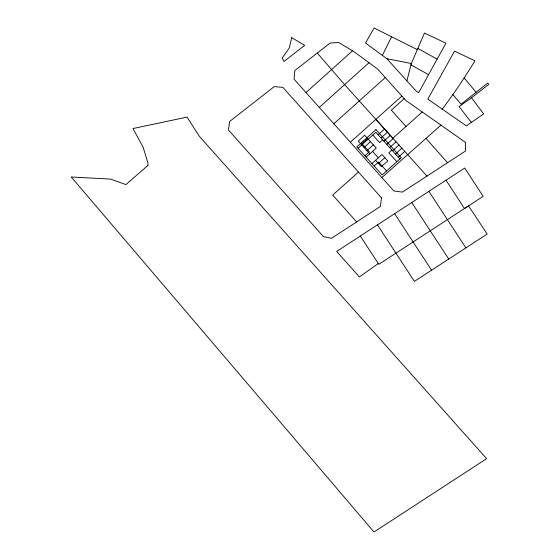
<?xml version="1.0" encoding="UTF-8"?>
<svg xmlns="http://www.w3.org/2000/svg" width="560" height="560" viewBox="0 0 560 560"><rect width="100%" height="100%" fill="white"/><g stroke="black" fill="none" stroke-linecap="round" stroke-linejoin="round"><path stroke-width="0.84" d="M406.889 80.864L411.341 63.511L424.466 33.047L445.914 43.204L418.628 92.694L415.814 90.727L386.841 58.681L365.554 43.036L374.094 28L417.396 49.672M382.389 55.405L391.545 36.799M442.141 109.172C453.824 94.073 464.226 78.022 474.348 61.852L474.866 60.753L454.552 51.128L427.805 99.127L466.368 125.86L483.651 113.897L471.527 97.79L459.088 106.589L471.247 122.234M385.273 77.553L333.865 123.767M368.998 62.713L319.284 107.422M361.137 144.256L367.549 138.481M364.028 147.462L370.44 141.687M378.14 134.75L384.552 128.968M366.919 150.668L373.331 144.893M381.024 137.956L387.436 132.174M364.882 155.792L369.313 151.802L362.516 144.263M382.634 139.79L379.568 142.555L372.806 135.044M366.135 157.185L376.222 148.099L364.665 135.268L358.246 141.05L369.81 153.874M383.915 141.162L390.327 135.38M386.806 144.368L393.218 138.586M371.917 163.597L382.004 154.511L387.779 160.923L381.367 166.698L375.592 160.286M389.697 147.574L396.109 141.792M374.129 166.054L378.56 162.057L386.603 170.982M391.881 150.052L388.822 152.81L396.858 161.735M378.476 163.492L384.888 157.717M392.588 150.78L399 144.998M395.479 153.986L401.891 148.204M398.363 157.192L404.775 151.41M306.012 92.554L352.506 50.799M350.343 142.233L294.056 79.156L294.833 70.56L330.092 43.057L338.709 42.518L353.955 51.667L377.678 69.09L405.804 100.429L465.577 142.436L465.423 151.067L402.402 192.108L393.834 190.967L350.343 142.233L401.884 96.061M404.194 98.637L391.335 110.145L405.972 126.497M358.071 148.246L375.879 132.293L399.924 158.97M422.24 111.979L392.854 138.208L344.645 84.665L317.282 53.046M358.463 172.081L332.682 195.062L356.629 221.928M381.857 177.562L440.958 125.132M471.527 97.79L488.775 84.371L487.711 83.062L461.125 104.181L452.844 94.577M378.301 263.522L359.387 276.934L336.672 251.433L464.73 168.007L483.154 196.357L378.819 264.299L360.29 236.047M386.841 58.681L411.341 63.511L410.991 64.89L428.456 74.585M417.893 48.482L436.912 59.038M375.879 119.35L426.986 176.099M372.547 151.41L378.329 157.822M425.936 138.292L447.517 162.729M476.105 92.281L464.163 77.973M465.913 247.87L428.883 191.352M448.735 259.042L411.754 202.517M431.578 270.2L394.611 213.682M377.454 224.861L414.407 281.379L487.158 234.052L468.531 205.87L464.471 208.53L446.033 180.187M381.507 197.911L380.373 206.458L331.499 238.315L323.393 236.551L228.396 129.955L229.712 121.401L274.288 86.597L282.891 87.374L381.507 197.911M291.711 37.667L289.17 48.181L282.233 57.953L283.976 61.509L304.682 45.353L291.711 37.667M375.963 129.64L356.839 146.874L382.165 174.972L401.289 157.738L375.963 129.64M147.924 165.452L125.923 184.597L110.593 179.109L71.225 176.981L373.996 532L486.619 458.654L199.255 136.199L187.047 117.103L132.937 128.555L143.073 147.063L147.924 162.981L147.924 165.452"/></g></svg>
